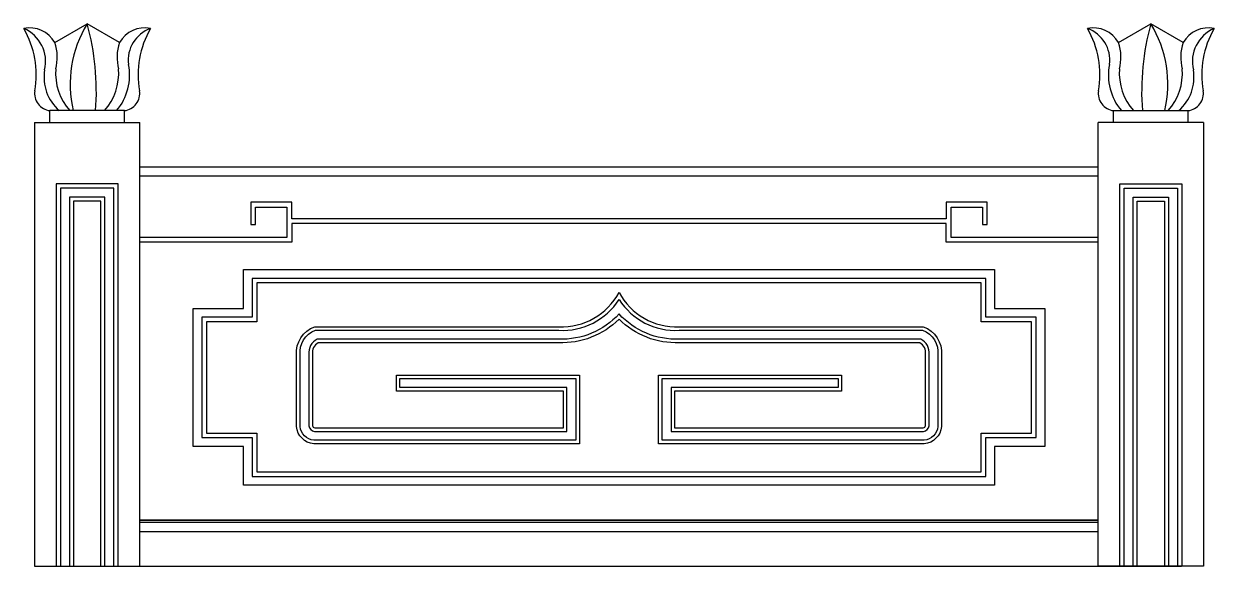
# Model space of a CAD drawing. Header units: metres. Extents: x 10 to 2696, y 1185 to 2408.
import ezdxf

# ---------------------------------------------------------------- set-up
doc = ezdxf.new("R2010")
doc.units = ezdxf.units.M
for name, color, linetype in [('3', 3, 'Continuous'), ('4', 4, 'Continuous'), ('7', 7, 'Continuous')]:
    doc.layers.add(name, color=color, linetype=linetype)

msp = doc.modelspace()

# ---------------------------------------------------------------- linework, layer by layer
at = {"layer": '3'}
for p, q in [((271.71, 1284.06), (2433.64, 1284.06)), ((2433.64, 1262.39), (271.76, 1262.39))]:
    msp.add_line(p, q, dxfattribs=at)
for points in [[(222.73, 1185.18), (222.73, 2047.08), (82.73, 2047.08), (82.73, 1185.18)], [(271.71, 2065.18), (271.71, 2065.18), (2433.64, 2065.18)], [(2482.68, 1185.18), (2482.68, 2047.08), (2622.68, 2047.08), (2622.68, 1185.18)], [(183.73, 1185.18), (183.73, 2008.08), (121.73, 2008.08), (121.73, 1185.18)], [(2433.64, 1926.45), (2102.12, 1926.45), (2102.12, 1994.64), (2172.74, 1994.64), (2172.74, 1955.21), (2183.74, 1955.21), (2183.74, 2005.64), (2091.12, 2005.64), (2091.12, 1968.54), (1352.76, 1968.54), (614.29, 1968.54), (614.29, 2005.64), (521.67, 2005.64), (521.67, 1955.21), (532.67, 1955.21), (532.67, 1994.64), (603.29, 1994.64), (603.29, 1926.45), (271.71, 1926.45)], [(2521.68, 1185.18), (2521.68, 2008.08), (2583.68, 2008.08), (2583.68, 1185.18)], [(2433.64, 1915.45), (2091.12, 1915.45), (2091.12, 1957.54), (1352.76, 1957.54), (614.29, 1957.54), (614.29, 1915.45), (271.71, 1915.45)]]:
    msp.add_lwpolyline(points, dxfattribs=at)
msp.add_lwpolyline([(1352.76, 1823.71), (535.25, 1823.71), (535.25, 1736.23), (421.76, 1736.23), (421.76, 1485.04), (535.25, 1485.04), (535.25, 1397.56), (2170.16, 1397.56), (2170.16, 1485.04), (2283.64, 1485.04), (2283.64, 1736.23), (2170.16, 1736.23), (2170.16, 1823.71)], close=True, dxfattribs=at)
msp.add_lwpolyline([(850.48, 1615.93), (1263.22, 1615.93), (1263.22, 1460.98), (663.88, 1460.98, -0.36), (625.07, 1499.75), (625.07, 1661.12, -0.34), (666.35, 1724.9), (1217.26, 1724.9, 0.29), (1352.76, 1802.18, 0.29), (1488.14, 1724.9), (2039.06, 1724.9, -0.34), (2080.33, 1661.12), (2080.33, 1499.75, -0.36), (2041.52, 1460.98), (1442.19, 1460.98), (1442.19, 1615.93), (1854.93, 1615.93), (1854.93, 1579.93), (1478.19, 1579.93), (1478.19, 1496.98), (2039.09, 1496.98, 0.28), (2044.33, 1502.21), (2044.33, 1663.02, 0.3), (2031.6, 1688.9), (1488.97, 1688.9, -0.21), (1352.76, 1742.1, -0.21), (1216.43, 1688.9), (673.81, 1688.9, 0.3), (661.07, 1663.02), (661.07, 1502.21, 0.28), (666.32, 1496.98), (1227.22, 1496.98), (1227.22, 1579.93), (850.48, 1579.93)], format="xyb", close=True, dxfattribs=at)
for centre, radius, start, end in [((-21.58, 2323.06), 80.52, 346.13, 67.11), ((372.92, 2272.12), 258.67, 148.37, 193.42), ((-401.17, 2254.78), 574.59, 355.74, 15.44), ((320.58, 2326.26), 75.21, 109.42, 187.56), ((2384.82, 2326.26), 75.21, 352.44, 70.58), ((3106.58, 2254.78), 574.59, 164.56, 184.26), ((2332.48, 2272.12), 258.67, 346.58, 31.63), ((2726.99, 2323.06), 80.52, 112.89, 193.87), ((123.78, 2292.25), 124.6, 319.97, 11.16), ((2581.63, 2292.25), 124.6, 168.84, 220.03), ((155.16, 2287.59), 99.88, 170.68, 229.09), ((2550.25, 2287.59), 99.88, 310.91, 9.32)]:
    msp.add_arc(centre, radius, start, end, dxfattribs=at)
at = {"layer": '4'}
for p, q in [((79.98, 2365.67), (152.68, 2407.77)), ((225.37, 2365.67), (152.68, 2407.77)), ((2480.03, 2365.67), (2552.73, 2407.77)), ((2625.43, 2365.67), (2552.73, 2407.77)), ((33.64, 2185.18), (271.71, 2185.18)), ((2671.76, 2185.18), (2433.69, 2185.18)), ((112.73, 1185.18), (192.73, 1185.18)), ((271.76, 1185.18), (2622.13, 1185.18)), ((2592.68, 1185.18), (2512.68, 1185.18))]:
    msp.add_line(p, q, dxfattribs=at)
for points in [[(68.74, 2185.18), (68.74, 2212.11)], [(236.61, 2185.18), (236.61, 2212.11)], [(2468.8, 2185.18), (2468.8, 2212.11)], [(2636.66, 2185.18), (2636.66, 2212.11)], [(33.64, 2185.18), (33.75, 1185.18), (271.71, 1185.18), (271.71, 2185.18)], [(2671.76, 2185.18), (2671.66, 1185.18), (2433.69, 1185.18), (2433.69, 2185.18)]]:
    msp.add_lwpolyline(points, dxfattribs=at)
for centre, radius, start, end in [((22.96, 2332.73), 65.85, 30.02, 101.58), ((-168.17, 2293.76), 205.82, 349.69, 30.18), ((282.39, 2332.73), 65.85, 78.42, 149.98), ((473.52, 2293.76), 205.82, 149.82, 190.31), ((2423.01, 2332.73), 65.85, 30.02, 101.58), ((2231.88, 2293.76), 205.82, 349.69, 30.18), ((2682.44, 2332.73), 65.85, 78.42, 149.98), ((2873.57, 2293.76), 205.82, 149.82, 190.31), ((-19.25, 2332.91), 104.5, 345.1, 18.27), ((324.6, 2332.91), 104.5, 161.73, 194.9), ((2380.8, 2332.91), 104.5, 345.1, 18.27), ((2724.65, 2332.91), 104.5, 161.73, 194.9), ((209.17, 2296.63), 127.79, 175.78, 221.41), ((96.18, 2296.63), 127.79, 318.59, 4.22), ((2609.23, 2296.63), 127.79, 175.78, 221.41), ((2496.23, 2296.63), 127.79, 318.59, 4.22), ((73.36, 2251.27), 39.44, 171.75, 263.27), ((231.99, 2251.27), 39.44, 276.73, 8.25), ((2473.41, 2251.27), 39.44, 171.75, 263.27), ((2632.04, 2251.27), 39.44, 276.73, 8.25)]:
    msp.add_arc(centre, radius, start, end, dxfattribs=at)
at = {"layer": '7'}
for p, q in [((236.61, 2212.11), (68.74, 2212.11)), ((2468.8, 2212.11), (2636.66, 2212.11)), ((2433.64, 1289.06), (271.71, 1289.06)), ((271.76, 1289.06), (2433.64, 1289.06))]:
    msp.add_line(p, q, dxfattribs=at)
for points in [[(271.71, 2085.18), (271.71, 2085.18), (2433.64, 2085.18)], [(212.73, 1185.18), (212.73, 2037.08), (92.73, 2037.08), (92.73, 1185.18)], [(192.73, 1185.18), (192.73, 2017.08), (112.73, 2017.08), (112.73, 1185.18)], [(2492.68, 1185.18), (2492.68, 2037.08), (2612.68, 2037.08), (2612.68, 1185.18)], [(2512.68, 1185.18), (2512.68, 2017.08), (2592.68, 2017.08), (2592.68, 1185.18)]]:
    msp.add_lwpolyline(points, dxfattribs=at)
for points in [[(1352.76, 1853.71), (2200.16, 1853.71), (2200.16, 1766.23), (2313.64, 1766.23), (2313.64, 1455.04), (2200.16, 1455.04), (2200.16, 1367.56), (1352.76, 1367.56), (505.25, 1367.56), (505.25, 1455.04), (391.76, 1455.04), (391.76, 1766.23), (505.25, 1766.23), (505.25, 1853.71)], [(1352.76, 1833.71), (525.25, 1833.71), (525.25, 1746.23), (411.76, 1746.23), (411.76, 1475.04), (525.25, 1475.04), (525.25, 1387.56), (1352.76, 1387.56), (2180.16, 1387.56), (2180.16, 1475.04), (2293.64, 1475.04), (2293.64, 1746.23), (2180.16, 1746.23), (2180.16, 1833.71)]]:
    msp.add_lwpolyline(points, close=True, dxfattribs=at)
msp.add_lwpolyline([(858.48, 1607.93), (1255.22, 1607.93), (1255.22, 1468.98), (664.28, 1468.98, -0.35), (633.07, 1500.15), (633.07, 1661.48, -0.34), (667.75, 1716.9), (1217.07, 1716.9, 0.27), (1352.76, 1786.4, 0.27), (1488.34, 1716.9), (2037.66, 1716.9, -0.34), (2072.33, 1661.48), (2072.33, 1500.15, -0.35), (2041.12, 1468.98), (1450.19, 1468.98), (1450.19, 1607.93), (1846.93, 1607.93), (1846.93, 1587.93), (1470.19, 1587.93), (1470.19, 1488.98), (2039.85, 1488.98, 0.32), (2052.33, 1501.44), (2052.33, 1662.51, 0.32), (2033.58, 1696.9), (1488.8, 1696.9, -0.22), (1352.76, 1753.72, -0.22), (1216.61, 1696.9), (671.82, 1696.9, 0.32), (653.07, 1662.51), (653.07, 1501.44, 0.32), (665.55, 1488.98), (1235.22, 1488.98), (1235.22, 1587.93), (858.48, 1587.93)], format="xyb", close=True, dxfattribs=at)

doc.saveas('drawing.dxf')
